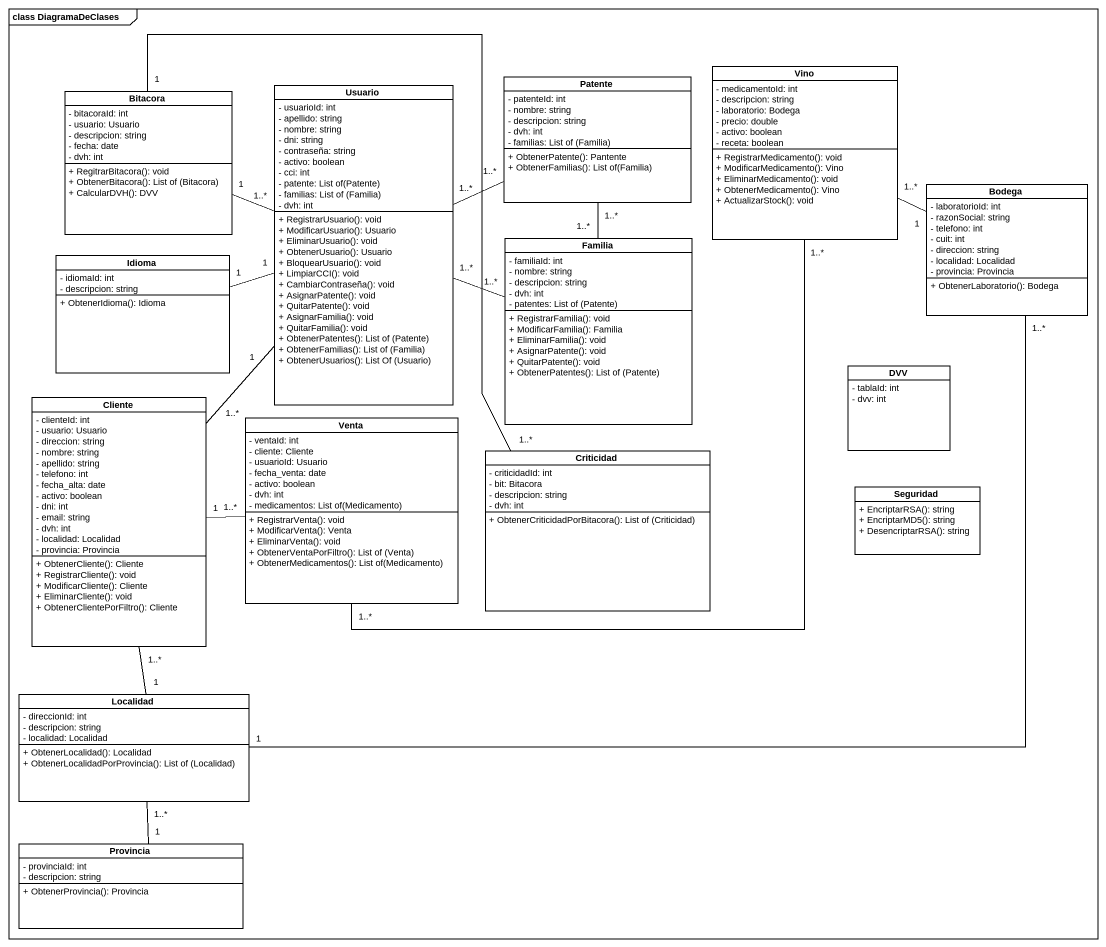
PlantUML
@startuml
mainframe class DiagramaDeClases
hide circle
hide empty members
skinparam classAttributeIconSize 0
class Patente {
  - patenteId: int
  - nombre: string
  - descripcion: string
  - dvh: int
  {field} - familias: List of (Familia)
  + ObtenerPatente(): Pantente
  + ObtenerFamilias(): List of(Familia)
}
class Vino {
  - medicamentoId: int
  - descripcion: string
  - laboratorio: Bodega
  - precio: double
  - activo: boolean
  - receta: boolean
  + RegistrarMedicamento(): void
  + ModificarMedicamento(): Vino
  + EliminarMedicamento(): void
  + ObtenerMedicamento(): Vino
  + ActualizarStock(): void
}
class Bitacora {
  - bitacoraId: int
  - usuario: Usuario
  - descripcion: string
  - fecha: date
  - dvh: int
  + RegitrarBitacora(): void
  + ObtenerBitacora(): List of (Bitacora)
  + CalcularDVH(): DVV
}
class Usuario {
  - usuarioId: int
  - apellido: string
  - nombre: string
  - dni: string
  - contraseña: string
  - activo: boolean
  - cci: int
  {field} - patente: List of(Patente)
  {field} - familias: List of (Familia)
  - dvh: int
  + RegistrarUsuario(): void
  + ModificarUsuario(): Usuario
  + EliminarUsuario(): void
  + ObtenerUsuario(): Usuario
  + BloquearUsuario(): void
  + LimpiarCCI(): void
  + CambiarContraseña(): void
  + AsignarPatente(): void
  + QuitarPatente(): void
  + AsignarFamilia(): void
  + QuitarFamilia(): void
  + ObtenerPatentes(): List of (Patente)
  + ObtenerFamilias(): List of (Familia)
  + ObtenerUsuarios(): List Of (Usuario)
}
class Bodega {
  - laboratorioId: int
  - razonSocial: string
  - telefono: int
  - cuit: int
  - direccion: string
  - localidad: Localidad
  - provincia: Provincia
  + ObtenerLaboratorio(): Bodega
}
class Idioma {
  - idiomaId: int
  - descripcion: string
  + ObtenerIdioma(): Idioma
}
class Familia {
  - familiaId: int
  - nombre: string
  - descripcion: string
  - dvh: int
  {field} - patentes: List of (Patente)
  + RegistrarFamilia(): void
  + ModificarFamilia(): Familia
  + EliminarFamilia(): void
  + AsignarPatente(): void
  + QuitarPatente(): void
  + ObtenerPatentes(): List of (Patente)
}
class DVV {
  - tablaId: int
  - dvv: int
}
class Cliente {
  - clienteId: int
  - usuario: Usuario
  - direccion: string
  - nombre: string
  - apellido: string
  - telefono: int
  - fecha_alta: date
  - activo: boolean
  - dni: int
  - email: string
  - dvh: int
  - localidad: Localidad
  - provincia: Provincia
  + ObtenerCliente(): Cliente
  + RegistrarCliente(): void
  + ModificarCliente(): Cliente
  + EliminarCliente(): void
  + ObtenerClientePorFiltro(): Cliente
}
class Venta {
  - ventaId: int
  - cliente: Cliente
  - usuarioId: Usuario
  - fecha_venta: date
  - activo: boolean
  - dvh: int
  {field} - medicamentos: List of(Medicamento)
  + RegistrarVenta(): void
  + ModificarVenta(): Venta
  + EliminarVenta(): void
  + ObtenerVentaPorFiltro(): List of (Venta)
  + ObtenerMedicamentos(): List of(Medicamento)
}
class Criticidad {
  - criticidadId: int
  - bit: Bitacora
  - descripcion: string
  - dvh: int
  + ObtenerCriticidadPorBitacora(): List of (Criticidad)
}
class Seguridad {
  + EncriptarRSA(): string
  + EncriptarMD5(): string
  + DesencriptarRSA(): string
}
class Localidad {
  - direccionId: int
  - descripcion: string
  - localidad: Localidad
  + ObtenerLocalidad(): Localidad
  + ObtenerLocalidadPorProvincia(): List of (Localidad)
}
class Provincia {
  - provinciaId: int
  - descripcion: string
  + ObtenerProvincia(): Provincia
}
Patente "1..*" -left- "1..*" Usuario
Patente "1..*" -- "1..*" Familia
Vino "1..*" -right- "1" Bodega
Vino "1..*" -- "1..*" Venta
Bitacora "1" -- "1..*" Criticidad
Usuario "1..*" -left- "1" Bitacora
Usuario "1" -left- "1" Idioma
Bodega "1..*" -left- "1" Localidad
Familia "1..*" -left- "1..*" Usuario
Cliente "1..*" -up- "1" Usuario
Cliente "1" -right- "1..*" Venta
Cliente "1..*" -- "1" Localidad
Localidad "1..*" -- "1" Provincia
@enduml
